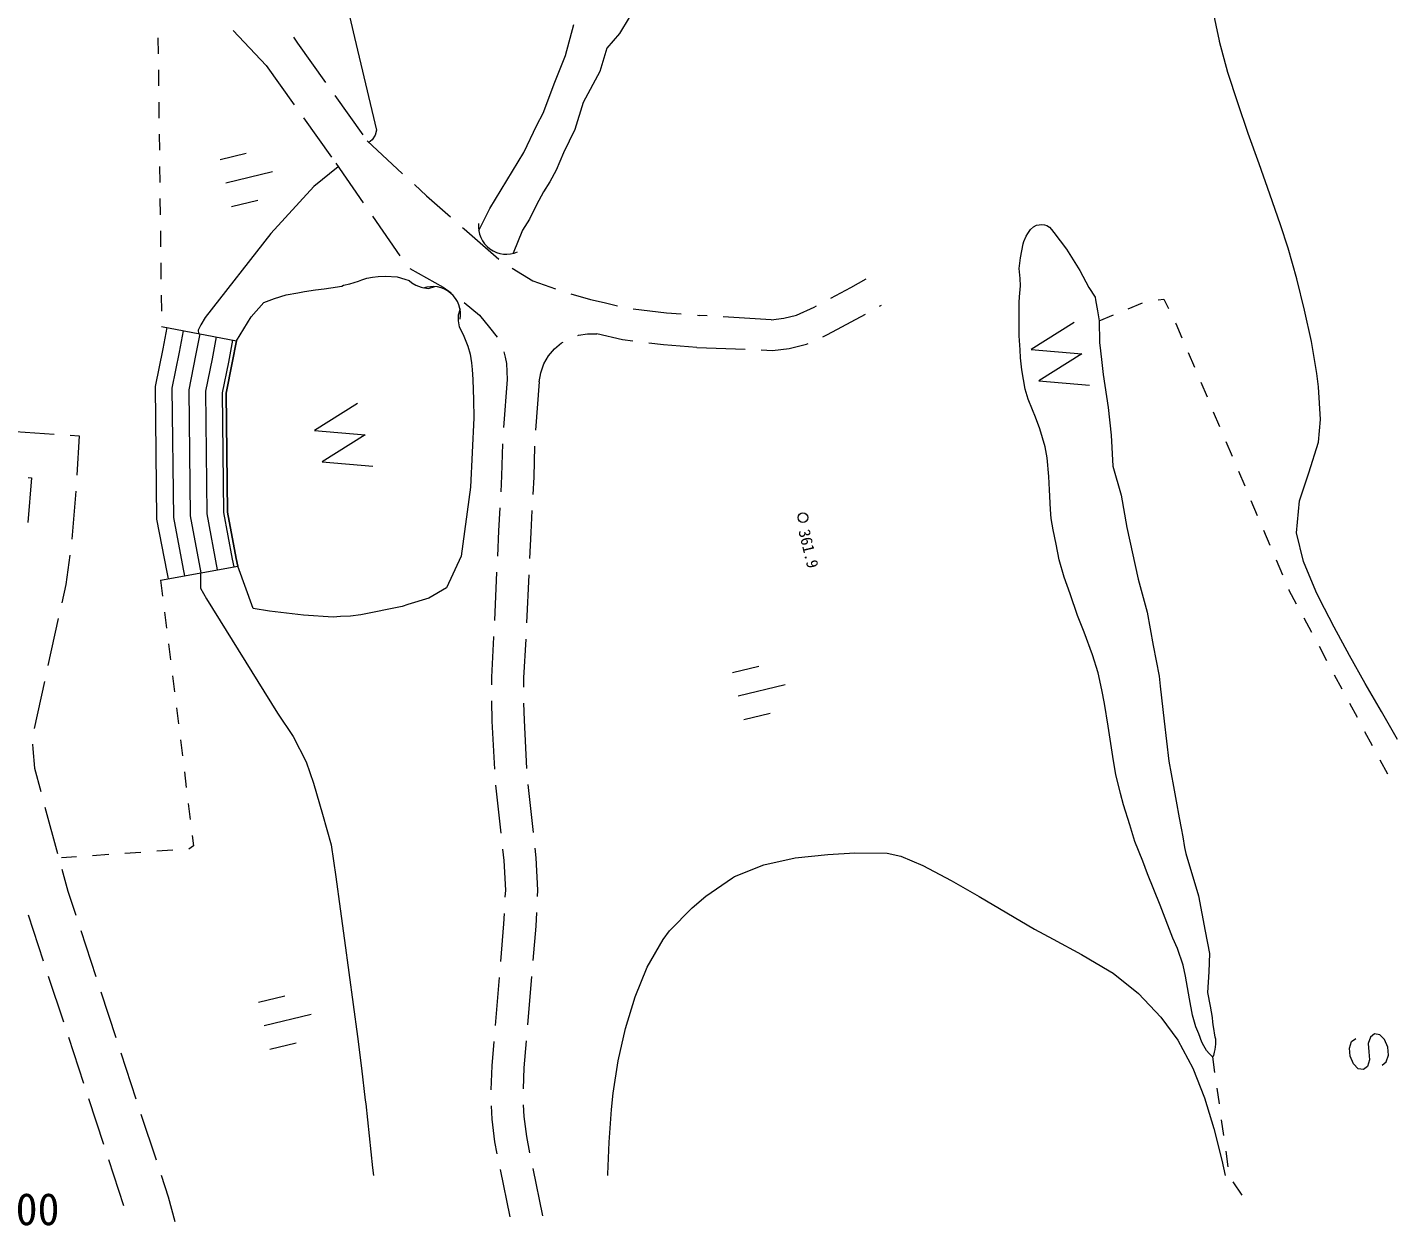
# Model space of a CAD drawing. Header units: millimetres. Extents: x -2078669 to -1085629, y -5987148 to 310365.
# Drawn here: x -1608933 to -1502962, y -3127087 to -3034001 of the extents above; entities that cross this region are included whole.
import ezdxf
from ezdxf.enums import TextEntityAlignment as Align

# ---------------------------------------------------------------- set-up
doc = ezdxf.new("R2010")
doc.units = ezdxf.units.MM
doc.header["$LTSCALE"] = 500
doc.layers.add('D-BGD', color=7, linetype='Continuous', lineweight=13)
doc.layers.add('D-TTL-TXT', color=7, linetype='Continuous', lineweight=13)
doc.styles.add('MS ゴシック', font='MS Gothic.ttf')

# ---------------------------------------------------------------- blocks, each defined once
blk = doc.blocks.new('河川平面')
at = {"layer": 'D-BGD', "linetype": 'Continuous'}
for p, q in [((1712181.586074307, -2782307.649444633, 362853.9803879771), (1712198.123963296, -2783557.097454526, 362859.9803876528)), ((1720578.352291311, -2784465.178117033, 361729.9804487287), (1718015.266758793, -2781748.479560877, 362063.9804306761)), ((1722717.332024299, -2782277.067130428, 361756.9804472693), (1723031.236690672, -2782726.253982377, 361729.9804487287)), ((1723031.236690672, -2782726.253982377, 361729.9804487287), (1725205.106987054, -2785780.948797736, 361677.9804515392)), ((1712213.296526555, -2784806.914090842, 362865.9803873285), (1712228.469089814, -2786056.730727172, 362870.9803870583)), ((1720578.352291311, -2784465.178117033, 361729.9804487287), (1722754.08626306, -2787518.637329882, 361677.9804515392)), ((1725929.853294662, -2786799.635511425, 361659.9804525121), (1728104.590567117, -2789854.828676433, 361607.9804553227)), ((1712244.508629152, -2787307.045713153, 362876.980386734), (1712259.681192414, -2788556.862349497, 362882.9803864097)), ((1723478.832570671, -2788537.324043586, 361659.9804525121), (1725654.566542428, -2791590.783256435, 361607.9804553227)), ((1712274.85375567, -2789806.678985812, 362888.9803860855), (1712290.893295008, -2791056.993971793, 362894.9803857611)), ((1728435.943935037, -2790319.812450693, 361599.9804557551), (1731183.765769103, -2792871.642901206, 361557.9804580251)), ((1712306.06585827, -2792306.810608123, 362900.9803854369), (1712321.238421529, -2793556.627244454, 362906.9803851125)), ((1717003.408672019, -2791768.063846119), (1719043.559854602, -2791272.904603297)), ((1725991.729296444, -2792063.720081839, 361599.9804557551), (1728125.834337075, -2795147.461827721, 361580.980456782)), ((1717445.417615567, -2793589.653732469), (1721089.594087543, -2792703.901893219)), ((1712337.776310518, -2794806.075254347, 362912.9803847883), (1712352.948873777, -2796055.891890678, 362918.9803844639)), ((1717887.795185548, -2795412.608944528), (1719928.444717776, -2794916.582725619)), ((1728837.53491705, -2796174.797758972, 361574.9804571063), (1730971.639957681, -2799258.53950484, 361555.9804581332)), ((1712368.121437032, -2797305.708527007, 362924.9803841396), (1712384.160976378, -2798556.023512988, 362930.9803838153)), ((1712399.333539636, -2799805.840149318, 362936.980383491), (1712414.506102892, -2801055.656785633, 362942.9803831668)), ((1712430.545642233, -2802305.971771629, 362947.9803828966), (1712445.718205492, -2803555.788407959, 362953.9803825722)), ((1787526.037183805, -2803363.458605759, 361105.9804824554), (1788644.172012104, -2802893.11368266, 361408.9804660784)), ((1754075.337228796, -2803865.033660889, 361417.9804655921), (1754230.471932586, -2803878.080540239, 361419.9804654839)), ((1754829.964418657, -2803914.710038571, 361448.9804639165), (1754230.471932586, -2803878.080540239, 361419.9804654839)), ((1768223.323035043, -2803166.795924919, 361458.980463376), (1768383.687754097, -2803074.42626983, 361459.9804633219)), ((1785290.265876862, -2804303.281475886, 360499.9805152093), (1786408.400705157, -2803832.936552786, 360802.9804988324)), ((1712460.665944945, -2804747.804100584, 362959.9803822479), (1718273.860538318, -2805851.645046932, 360509.9805146688)), ((1759814.912707747, -2804216.041847497, 361689.9804508906), (1756076.326078341, -2803989.826246787, 361508.9804606736)), ((1754031.866129322, -2806370.680600227, 361419.9804654839), (1757775.252517873, -2806514.301034173, 361591.9804561874)), ((1792197.100715269, -2806761.271855252, 361434.9804646732), (1792684.354903799, -2807912.195044235, 361421.9804653758)), ((1739292.640527948, -2808855.998390808, 361529.9804595385), (1739021.51944471, -2812596.455159424, 361544.9804587277)), ((1741790.224084422, -2809045.934433303, 361529.9804595385), (1741511.539119686, -2812785.503682597, 361544.9804587277)), ((1793172.974418055, -2809062.749606768, 361408.9804660784), (1793660.228606588, -2810213.672795722, 361396.980466727)), ((1794147.482795122, -2811364.59598469, 361383.9804674297), (1794636.102309389, -2812515.150547237, 361370.9804681323)), ((1700370.907531899, -2812849.609801696, 363133.9803728433), (1704112.900435922, -2813102.005494421, 363117.9803737081)), ((1795123.356497918, -2813666.073736206, 361357.980468835), (1795611.477662535, -2814817.495274811, 361344.9804695376)), ((1796099.230200715, -2815967.551487707, 361332.9804701863), (1796586.484389248, -2817118.474676676, 361319.9804708889)), ((1705791.222837049, -2817530.491070041, 363100.9803746269), (1705488.112275694, -2821266.401062111, 363229.9803676546)), ((1797074.605553858, -2818269.896215294, 361306.9804715915), (1797562.358092045, -2819419.952428176, 361293.9804722941)), ((1798050.479256647, -2820571.373966795, 361281.9804729427), (1798537.733445184, -2821722.297155763, 361268.9804736454)), ((1799025.485983365, -2822872.353368645, 361255.9804743481), (1799513.607147977, -2824023.774907264, 361242.9804750507)), ((1712386.920210769, -2824440.673867189, 362809.9803903553), (1718376.873092313, -2823350.783748894, 360629.9805081829)), ((1738484.224365871, -2823831.180493091, 361460.9804632679), (1738306.85995841, -2827577.085636947, 361437.980464511)), ((1740978.210294813, -2824021.355438779, 361459.9804633219), (1740800.845887359, -2827767.260582636, 361437.980464511)), ((1712386.920210769, -2824440.673867189, 362809.9803903553), (1712540.167945927, -2825681.043555145, 362844.9803884636)), ((1712693.914030743, -2826920.546267028, 362880.9803865179), (1712847.161765904, -2828160.915954984, 362915.9803846261)), ((1704438.847432303, -2827420.087118131, 363183.9803701409), (1703637.299031877, -2831084.027025004, 363160.980371384)), ((1801178.537336571, -2827379.942654836, 361255.9804743481), (1801768.989837151, -2828481.762819673, 361268.9804736454)), ((1713001.774826793, -2829400.917016518, 362951.9803826803), (1713155.022561962, -2830641.286704489, 362986.9803807886)), ((1802359.940687375, -2829582.716008436, 361281.9804729427), (1802950.393187955, -2830684.536173272, 361294.9804722401)), ((1756796.521426631, -2831620.238622958), (1758836.672609215, -2831125.079380123)), ((1703370.116231733, -2832305.340327291, 363152.9803718164), (1702569.066180953, -2835968.413258078, 363129.9803730595)), ((1713308.76864677, -2831880.789416372, 363022.9803788428), (1713462.016381935, -2833121.159104328, 363057.9803769511)), ((1757238.53037018, -2833441.828509294), (1760882.706842152, -2832556.076670045)), ((1803540.845688535, -2831786.356338108, 361307.9804715374), (1804131.298189119, -2832888.176502945, 361320.9804708348)), ((1713615.762466748, -2834360.661816211, 363092.9803750594), (1713769.010201908, -2835601.031504197, 363128.9803731136)), ((1738076.24881142, -2833819.558246468, 361279.9804730508), (1738122.350220346, -2835392.81327738, 361269.9804735913)), ((1740578.795321146, -2834008.886759319, 361278.9804731049), (1740616.86380946, -2835327.229128429, 361269.9804735913)), ((1804721.750689699, -2833989.996667781, 361333.9804701322), (1805312.203190272, -2835091.816832617, 361347.9804693755)), ((1738122.350220346, -2835392.81327738, 361269.9804735913), (1738323.801496467, -2839133.854023768, 361421.9804653758)), ((1740616.86380946, -2835327.229128429, 361269.9804735913), (1740816.949759852, -2839068.638501223, 361426.9804651056)), ((1757680.907940161, -2835264.783721367), (1759721.557472392, -2834768.757502445)), ((1805902.287064434, -2836192.271671731, 361360.9804686728), (1806492.739565007, -2837294.091836553, 361373.9804679702)), ((1713922.756286721, -2836840.53421608, 363163.9803712218), (1714076.870997962, -2838081.402253686, 363199.9803692761)), ((1807083.192065591, -2838395.912001389, 361386.9804672676), (1807673.644566171, -2839497.732166225, 361399.9804665649)), ((1714230.617082767, -2839320.90496557, 363234.9803673844), (1714383.864817939, -2840561.274653541, 363270.9803654386)), ((1738408.195958883, -2840379.629848771, 361481.9804621328), (1738805.30499064, -2844099.338964309, 361740.9804481341)), ((1740909.037826988, -2840313.06954374, 361491.9804615924), (1741311.109811989, -2844032.171129647, 361750.9804475936)), ((1703404.165745066, -2842064.511159632, 363379.9803595472), (1704387.852410215, -2845680.781202998, 363524.9803517101)), ((1714537.610902744, -2841800.777365424, 363305.9803635468), (1714690.858637909, -2843041.14705338, 363340.9803616551)), ((1705859.265687512, -2845930.244079231, 363522.9803518181), (1704682.711761668, -2846010.59773035, 363539.9803508993)), ((1708353.547988985, -2845760.717901527, 363487.9803537099), (1707106.406838253, -2845845.480990379, 363505.980352737)), ((1710846.963314382, -2845590.693374157, 363452.9803556016), (1709600.689139727, -2845675.95481266, 363469.9803546828)), ((1713341.245615847, -2845421.167196454, 363417.9803574933), (1712094.104465113, -2845505.930285306, 363434.9803565745)), ((1702107.47321569, -2850448.586642595, 363645.9803451701), (1703276.106926794, -2854011.992840182, 363627.9803461429)), ((1706188.36583453, -2851660.513403805, 363634.9803457646), (1707356.999545631, -2855223.91960139, 363615.9803467916)), ((1703664.907396563, -2855199.751664982, 363621.9803464673), (1704833.541107664, -2858763.157862568, 363603.9803474401)), ((1738677.641100682, -2855307.696308248, 361735.9804484043), (1738369.198959636, -2859042.848504225, 361607.9804553227)), ((1741194.109081409, -2855242.044065744, 361743.980447972), (1740884.799964286, -2858976.697912085, 361614.9804549443)), ((1707746.666991476, -2856412.176775827, 363609.9803471159), (1708915.300702584, -2859975.582973413, 363591.9803480887)), ((1719990.834772767, -2857224.053038717), (1722030.985955355, -2856728.893795882)), ((1720432.843716315, -2859045.642925053), (1724077.020188292, -2858159.891085804)), ((1705223.70690316, -2859950.548060931, 363597.9803477644), (1706391.473638187, -2863513.455908867, 363579.9803487373)), ((1709304.599521993, -2861162.474822126, 363585.9803484131), (1710473.233233104, -2864725.881019712, 363567.9803493859)), ((1720875.221286301, -2860868.598137112), (1722915.870818528, -2860372.571918204)), ((1794072.665147391, -2861463.682992339, 360359.9805227763), (1794245.307432395, -2862686.365075558, 360552.9805123447)), ((1794418.816693483, -2863909.545508413, 360746.9805018591), (1794591.458978491, -2865132.227591617, 360939.9804914276)), ((1706781.141084026, -2864701.713083304, 363573.9803490616), (1707949.774795129, -2868265.11928089, 363555.9803500345)), ((1710862.90067895, -2865914.138194148, 363561.9803497102), (1712031.534390046, -2869477.544391734, 363543.9803506831)), ((1794764.101263499, -2866354.909674836, 361133.9804809421), (1794938.10887423, -2867577.223131619, 361326.9804705105)), ((1708339.442240975, -2869453.37645534, 363549.9803503588), (1709507.707325646, -2873015.417327188, 363531.9803513317)), ((1795110.751159242, -2868799.905214824, 361520.9804600249), (1795284.260420319, -2870023.085647678, 361713.9804495934)), ((1738759.095084484, -2870217.670762163, 361507.9804607275), (1739502.00661533, -2873891.623801963, 361624.9804544038)), ((1741295.175975041, -2870145.990773594, 361519.9804600789), (1742038.585855527, -2873819.076837292, 361636.9804537552)), ((1795668.69900264, -2871170.273870346, 361824.9804435939), (1796369.217530363, -2872205.023416606, 361813.9804441885))]:
    blk.add_line(p, q, dxfattribs=at)
for points, elevation in [([(1726053.019815285, -2776285.367298369), (1727459.118450467, -2782307.134687982), (1729142.573274877, -2789491.817977284), (1729039.898016076, -2789871.103851716), (1728830.591163553, -2790235.23380437), (1728563.3958823, -2790439.210934123)], 361999.9804341353), ([(1808451.619820099, -2836809.888670431), (1807206.872049755, -2834641.063570934), (1805948.471022138, -2832475.9247357), (1804717.376509071, -2830303.413371912), (1803523.555503496, -2828106.189957977), (1802389.331023482, -2825885.551726108), (1802105.553311586, -2825295.661766961), (1801146.432143934, -2822991.125824033), (1800612.54011901, -2820769.536586266), (1800850.808461868, -2818288.200751459), (1801578.269672549, -2816099.5939773), (1802307.438980052, -2813727.419562278), (1802481.872874475, -2811959.12307267), (1802314.64062826, -2809440.783800986), (1802183.373140045, -2808384.910359641), (1801763.009734469, -2805905.617330627), (1801242.09003154, -2803460.797912435), (1800639.250785005, -2801038.096079947), (1799949.508498398, -2798646.181593991), (1799364.959779334, -2796833.779209572), (1798548.651913042, -2794461.387844937), (1797713.70729299, -2792101.352505374), (1796865.109415672, -2789745.003430089), (1796043.818052889, -2787381.28182625), (1795277.139719167, -2785002.815165231), (1794628.357204354, -2782599.841886385), (1794617.298411487, -2782558.882114595), (1794113.718230108, -2780124.029689371)], 361999.9804341353), ([(1726185.739433216, -2792348.25488466), (1724282.877021102, -2793872.759393638), (1720948.183813882, -2797527.019724827), (1715838.684921425, -2804048.170976638), (1715509.774153172, -2804620.37518795), (1715316.50959, -2805016.795151612), (1715318.282325153, -2805294.638361114)], 361999.9804341353), ([(1712877.225326884, -2804825.767309239), (1712548.032970667, -2806482.037844013), (1711961.330738225, -2809409.012310439), (1712080.237735825, -2819696.78902281), (1712861.03331246, -2823836.590509468), (1712966.432312321, -2824335.480299639)], 362599.9804017056), ([(1714144.242994248, -2805069.623928212), (1713818.736902326, -2806739.547720245), (1713267.124577615, -2809525.211549842), (1713377.97811138, -2819566.137831535), (1714139.250566669, -2823579.373738501), (1714243.352334331, -2824100.586546712)], 362099.9804287303), ([(1715424.913918885, -2805309.794282893), (1715094.424330471, -2806988.387835709), (1714567.934920512, -2809650.080550028), (1714675.718486917, -2819435.486640244), (1715515.288859857, -2823874.362554553)], 361699.9804503502), ([(1716705.584843522, -2805549.964637575), (1716378.7815194, -2807242.21144765), (1715868.745263412, -2809774.949550185), (1715973.458862462, -2819304.835448954), (1716792.20888187, -2823639.468801641)], 361199.9804773748), ([(1715474.329088059, -2823885.421347442), (1715486.198092858, -2825068.74673605), (1715957.910645146, -2825893.541965446), (1721470.946062742, -2834783.543577109), (1722683.133751421, -2836587.622427032), (1723689.019916604, -2838549.940570734), (1724268.996003795, -2840209.768093128), (1724962.424554697, -2842615.335836358), (1725638.513584042, -2845010.936586606), (1725986.924439005, -2847495.007679789), (1726331.649029672, -2849965.425515714), (1726671.390123856, -2852444.513112407), (1727011.131218037, -2854923.600709099), (1727342.202551442, -2857397.704809315), (1727668.290388361, -2859880.478670285), (1727985.708464504, -2862358.269034779), (1728280.803522595, -2864834.762167072), (1728313.569036575, -2865118.886105265), (1728595.0108374, -2867599.06550185), (1728849.146123693, -2870086.617427018), (1728910.978434944, -2870691.85051814)], 361999.9804341353), ([(1747128.242937211, -2870691.85051814), (1747128.152431008, -2870593.364179772), (1747215.143144052, -2868094.277958802), (1747397.706657961, -2865569.387887807), (1747538.617947486, -2864300.867555925), (1747932.05561676, -2861770.31305316), (1748494.110437405, -2859267.475929556), (1749232.154938007, -2856819.662699644), (1750173.290200764, -2854500.123146236), (1751417.867090737, -2852355.005969924), (1751923.178403558, -2851676.581029527), (1753666.709722023, -2849887.475703677), (1754735.696279352, -2848990.944873296), (1756794.614385464, -2847556.143301125), (1756947.394679795, -2847470.948357852), (1759231.996636763, -2846546.506233311), (1761681.799551461, -2846016.916769596), (1764215.294744906, -2845743.052929664), (1766300.621480661, -2845626.812086561), (1768820.938919801, -2845656.800738464), (1769883.363160491, -2845875.329010354), (1771579.566305507, -2846596.574130685), (1773795.544232541, -2847778.073663116), (1775962.984426891, -2849023.947785284), (1778115.474131773, -2850295.831189801), (1780269.261068864, -2851545.39157626), (1781697.382565042, -2852331.692221579), (1783904.690731304, -2853508.208257533), (1786057.180436186, -2854780.091662049), (1786367.994591975, -2854981.820553689), (1788332.408662489, -2856560.831849688), (1790076.662519921, -2858382.391015139), (1791388.109273752, -2860174.319272309), (1792555.920996995, -2862356.592196772), (1793465.412632057, -2864667.203436068), (1794196.114690468, -2867048.059129179), (1794819.979722838, -2869494.381211892), (1795079.554651904, -2870691.85051814)], 361999.9804341353)]:
    blk.add_lwpolyline(points, dxfattribs=dict(at, elevation=elevation))
at = {"layer": 'D-BGD', "linetype": 'Continuous', "extrusion": (-0.2412414630862336, -0.2746819007084032, 0.9307805379955215), "elevation": 686048.771781527}
blk.add_lwpolyline([(3144983.352637218, -757749.473253169), (3146253.458649379, -757787.7687268996), (3148732.369566652, -757787.7687269)], dxfattribs=at)
at = {"layer": 'D-BGD', "linetype": 'Continuous', "extrusion": (0.6594737311931199, 0.7515098692532599, 0.01809182912734477), "elevation": -950732.324645648}
blk.add_lwpolyline([(-3149590.774663505, 378792.4643880236), (-3149758.061832703, 378792.4643880232), (-3153340.320640292, 378755.4583332211)], dxfattribs=at)
at = {"layer": 'D-BGD', "linetype": 'Continuous', "extrusion": (-0.06637659339105885, -0.1623165827600724, 0.9845036692724364), "elevation": 695520.4494956738}
blk.add_lwpolyline([(2662798.082494806, -1843003.652517342), (2665767.182719197, -1843380.012569953), (2666506.086361934, -1843545.382896102)], dxfattribs=at)
at = {"layer": 'D-BGD', "linetype": 'Continuous', "extrusion": (-0.01245698865267413, -0.06738378307620613, 0.9976493618561816), "elevation": 527633.6187771213}
blk.add_lwpolyline([(2219743.496572546, -2406801.059997259), (2221505.049154371, -2407472.342439536), (2223344.002916735, -2407778.79746752)], dxfattribs=at)
at = {"layer": 'D-BGD', "linetype": 'Continuous', "extrusion": (0.06536571953106161, -0.1282022467108019, 0.9895915857809673), "elevation": 832310.0019517397}
blk.add_lwpolyline([(298907.1433818475, -3211867.075487362), (300666.8281351898, -3211832.330214276), (302054.3694337967, -3211762.839668113)], dxfattribs=at)
at = {"layer": 'D-BGD', "linetype": 'Continuous', "extrusion": (-0.03302281783258122, -0.1404950932243634, 0.9895305059887106), "elevation": 693702.5214017159}
blk.add_lwpolyline([(2339143.250109796, -2252237.654124321), (2340723.124517792, -2252295.657951321), (2341830.370247802, -2252293.085009712), (2342892.218220562, -2252295.657951326)], dxfattribs=at)
at = {"layer": 'D-BGD', "linetype": 'Continuous', "extrusion": (0.007595195374012561, -0.007268640416528705, 0.9999447384099414), "elevation": 395428.8893002506}
blk.add_lwpolyline([(1787055.97942895, -2799869.68786059), (1787495.937869166, -2799822.682012915), (1787858.564456316, -2800544.393096235)], dxfattribs=at)
at = {"layer": 'D-BGD', "linetype": 'Continuous', "extrusion": (-0.02880065063266465, -0.2183057814056404, 0.9754553338456907), "elevation": 914127.9133575968}
blk.add_lwpolyline([(2100741.068151123, -2408339.001514269), (2103342.075401028, -2408298.129097892), (2104489.378490705, -2408239.09116313)], dxfattribs=at)
at = {"layer": 'D-BGD', "linetype": 'Continuous', "extrusion": (-0.01637601264207596, 0.02423707775675637, 0.9995721035882102), "elevation": 264400.9066492454}
blk.add_lwpolyline([(109180.8570554568, 3321283.032892838), (108781.1834960738, 3321351.407070372), (105453.6461053721, 3321693.277958113)], dxfattribs=at)
at = {"layer": 'D-BGD', "linetype": 'Continuous'}
for points in [[(1783345.055261893, -2804436.624089052), (1779996.707387056, -2806537.433652079), (1783936.343829743, -2806865.374210855), (1780587.995954911, -2808966.183773867), (1784527.134047939, -2809294.991308716)], [(1727686.999511526, -2810723.7916505), (1724338.651636693, -2812824.601213512), (1728277.78972973, -2813153.408748375), (1724929.441854883, -2815254.218311386), (1728869.078297573, -2815582.158870162)], [(1806235.305304762, -2861072.954960591), (1806285.544223884, -2861703.925647466), (1806126.473281842, -2862213.428743246), (1805800.985171067, -2862464.63875791), (1805398.058503165, -2862391.051516103), (1805022.829822915, -2862010.42386782), (1804778.107120974, -2861426.835180583), (1804727.868201855, -2860795.864493707), (1804886.072167821, -2860285.863048293), (1805211.061928946, -2860035.520009701)], [(1807259.548680582, -2862110.389911496), (1807584.538441706, -2861860.046872918), (1807742.742407669, -2861350.045427489), (1807692.503488547, -2860719.074740613), (1807447.780786608, -2860135.486053391), (1807072.552106362, -2859754.858405093), (1806669.625438461, -2859681.271163286), (1806344.137327686, -2859932.481177951), (1806185.066385637, -2860441.984273715), (1806235.305304762, -2861072.954960591)]]:
    blk.add_lwpolyline(points, dxfattribs=at)
at = {"layer": 'D-BGD', "linetype": 'Continuous', "extrusion": (-0.1470092168973427, -0.07303696475393243, 0.986434940544364), "elevation": 298060.4108779666}
blk.add_lwpolyline([(3308545.745672296, 410853.9051542196), (3308596.223387422, 410853.9051542136), (3309793.266346148, 410780.802490326)], dxfattribs=at)
at = {"layer": 'D-BGD', "linetype": 'Continuous', "extrusion": (0.0160650588498507, 0.06717140707970065, 0.997612106960959), "elevation": 200133.1880103436}
blk.add_lwpolyline([(-2349496.69827057, 2342058.539646016), (-2349538.144604286, 2342031.146183948), (-2350193.015544777, 2341754.481771196), (-2350896.313916159, 2341596.777791337)], dxfattribs=at)
at = {"layer": 'D-BGD', "linetype": 'Continuous', "extrusion": (-0.007600347863239817, -0.0325626815017548, 0.9994407968888269), "elevation": 439254.3993817032}
blk.add_lwpolyline([(2341045.139516484, -2321490.705649011), (2340243.258905451, -2321580.424182716), (2338196.383348153, -2321580.424182737)], dxfattribs=at)
at = {"layer": 'D-BGD', "linetype": 'Continuous', "extrusion": (-0.02811701203398713, -0.2084014599634204, 0.9776391282673765), "elevation": 888871.9265883679}
blk.add_lwpolyline([(2113511.388009166, -2413699.421528692), (2110916.171777559, -2413842.081897757), (2109765.814422687, -2413861.103280309)], dxfattribs=at)
at = {"layer": 'D-BGD', "linetype": 'Continuous', "extrusion": (-0.1396142765495926, 0.01038966210516226, 0.99015145745733), "elevation": 85956.54373484396}
blk.add_lwpolyline([(2669900.701201136, 1974014.908387739), (2670312.864420445, 1974139.945183404), (2670811.572375819, 1974279.193472206), (2672034.743454148, 1974425.658788232)], dxfattribs=at)
at = {"layer": 'D-BGD', "linetype": 'Continuous', "extrusion": (0.003268667481808821, -0.0162164117642943, 0.9998631625389469), "elevation": 414257.3254405148}
blk.add_lwpolyline([(1115876.643510247, -3088256.466692466), (1116543.86009445, -3088437.817121409), (1115783.704661017, -3091399.874127301)], dxfattribs=at)
at = {"layer": 'D-BGD', "linetype": 'Continuous', "extrusion": (-0.139929132813145, -0.004505250005105066, 0.9901512715300389), "elevation": 127339.2258874536}
blk.add_lwpolyline([(2868344.726895027, 1681873.11266605), (2868362.542664482, 1681871.516609836), (2870851.045237977, 1681730.257205488), (2872086.040746484, 1681621.519553823)], dxfattribs=at)
at = {"layer": 'D-BGD', "linetype": 'Continuous', "extrusion": (-0.09716005368324271, -0.005960628433147628, 0.9952509205607155), "elevation": 207409.7780360513}
blk.add_lwpolyline([(2915384.902459496, 1593598.45347417), (2917793.084286158, 1593392.993847268), (2919117.388112731, 1593238.899127095)], dxfattribs=at)
at = {"layer": 'D-BGD', "linetype": 'Continuous', "extrusion": (0.01724348983824465, 0.03693253930145331, 0.9991689795019384), "elevation": 288092.9085493212}
blk.add_lwpolyline([(-2733795.293956211, 1845218.316846709), (-2734046.511538195, 1845120.180621782), (-2735256.456296283, 1848383.210099626)], dxfattribs=at)
at = {"layer": 'D-BGD', "linetype": 'Continuous', "extrusion": (-0.6128565017875943, 0.02425640033896185, 0.7898218376692737), "elevation": -848447.6963717435}
blk.add_lwpolyline([(2747869.065033389, 1681986.592957858), (2749646.095520471, 1681952.353997052), (2751618.806037839, 1681932.788876583)], dxfattribs=at)
at = {"layer": 'D-BGD', "linetype": 'Continuous', "extrusion": (-0.6263406593852667, 0.02487107720815987, 0.7791526217111352), "elevation": -879049.1440190584}
blk.add_lwpolyline([(2747720.509346715, 1669362.204633108), (2749439.878901112, 1669330.298274221), (2751470.296855294, 1669311.154458876)], dxfattribs=at)
at = {"layer": 'D-BGD', "linetype": 'Continuous', "extrusion": (0.1431147435204696, -0.03763140942049576, 0.9889904181599019), "elevation": 709514.7703078322}
blk.add_lwpolyline([(-2296045.603485562, -2287236.891626848), (-2298330.25485676, -2287500.441508769), (-2299779.406262624, -2287561.260712259)], dxfattribs=at)
at = {"layer": 'D-BGD', "linetype": 'Continuous', "extrusion": (-0.1200086187189928, -0.0521863377976133, 0.9914002812085706), "elevation": 289543.4082947763}
blk.add_lwpolyline([(3308622.33717802, 566820.1822532178), (3308665.937634371, 566820.1822532187), (3309868.401982551, 566919.5217418091)], dxfattribs=at)
at = {"layer": 'D-BGD', "linetype": 'Continuous', "extrusion": (-0.2202784500587043, -0.02265431603436895, 0.9751739262330337), "elevation": 33644.5076800157}
blk.add_lwpolyline([(2991813.643130649, 1484018.536349838), (2991864.995874469, 1484011.31114604), (2994922.783290283, 1483521.788530566), (2995520.744218376, 1483455.856766297)], dxfattribs=at)
at = {"layer": 'D-BGD', "linetype": 'Continuous', "extrusion": (-0.2493540606978652, -0.02181685328119692, 0.9681666061822172), "elevation": -22416.35532550921}
blk.add_lwpolyline([(2969973.376916318, 1530653.444468093), (2972973.256598173, 1530213.983547532), (2973688.153281472, 1530146.066859823)], dxfattribs=at)
at = {"layer": 'D-BGD', "linetype": 'Continuous', "extrusion": (-0.01770353227349077, 0.02611089416969492, 0.9995022792123591), "elevation": 258570.6022441711}
blk.add_lwpolyline([(176807.3838483337, 3326341.482094531), (177179.8811675217, 3327070.560056574), (177611.4654349119, 3327070.560056601)], dxfattribs=at)
at = {"layer": 'D-BGD', "linetype": 'Continuous', "extrusion": (0.6463835858157457, 0.2082725094729526, 0.7340373435907859), "elevation": 775850.8258975889}
blk.add_lwpolyline([(-3232508.024723235, -303231.8327282278), (-3234276.111545107, -303122.866443825), (-3236254.51366398, -303136.1191000419)], dxfattribs=at)
at = {"layer": 'D-BGD', "linetype": 'Continuous', "extrusion": (-0.6514646872299324, 0.02741047273088114, 0.7581836369093414), "elevation": -936690.6616602147}
blk.add_lwpolyline([(2774699.14590569, 1644179.396692571), (2775521.06220883, 1644165.593882048), (2778444.781692444, 1644010.695675025)], dxfattribs=at)
at = {"layer": 'D-BGD', "linetype": 'Continuous', "extrusion": (-0.6284382912647314, 0.02520508166667679, 0.7774509746154037), "elevation": -884961.5326087412}
blk.add_lwpolyline([(2778175.692820676, 1669315.466826898), (2779231.490145833, 1669297.977181747), (2781921.190606084, 1669150.110181899)], dxfattribs=at)
at = {"layer": 'D-BGD', "linetype": 'Continuous', "extrusion": (-0.4472690820512132, 0.005946813965896785, 0.8943796753307401), "elevation": -471106.446183873}
blk.add_lwpolyline([(2836925.202441884, 1750274.834763237), (2838797.771157538, 1750129.521227045), (2840669.086696113, 1750075.866998286)], dxfattribs=at)
at = {"layer": 'D-BGD', "linetype": 'Continuous', "extrusion": (-0.4281743785634246, 0.004491953284127777, 0.9036849693878496), "elevation": -431458.869106792}
blk.add_lwpolyline([(2841803.050571857, 1754970.784772496), (2843895.176827497, 1754802.63824653), (2845545.400317838, 1754748.924772963)], dxfattribs=at)
at = {"layer": 'D-BGD', "linetype": 'Continuous', "extrusion": (0.4258741071797299, 0.1354150583079563, 0.8945915307095863), "elevation": 665762.4997562515}
blk.add_lwpolyline([(-3254595.669191635, -519255.816202889), (-3256363.745035876, -519273.7179086341), (-3258344.426357734, -519190.9225195575)], dxfattribs=at)
at = {"layer": 'D-BGD', "linetype": 'Continuous'}
for points in [[(1737098.179872566, -2797282.890448984, 360499.9805152093), (1737963.330094131, -2795577.13117563, 360429.9805189928), (1740603.966936202, -2791224.024897786, 360439.9805184522), (1741610.363156279, -2789091.944681811, 360349.9805233167), (1742088.9842515, -2788179.025335794, 360339.9805238572), (1742999.332167751, -2785772.582742286, 360359.9805227763), (1743836.905804142, -2783693.407458561, 360349.9805233167), (1744474.394007381, -2781280.067839441, 360239.9805292622)], [(1748774.823819907, -2780741.550061616, 360129.9805352076), (1748021.224050233, -2781992.384645662, 360149.9805341266), (1747055.863757608, -2783109.962056696, 360209.9805308836), (1746496.749627651, -2784945.497671092, 360269.9805276407), (1745196.943411678, -2787347.226838744, 360209.9805308836), (1744546.623680416, -2789441.763476555, 360179.9805325051), (1743683.657058628, -2791264.121336635, 360149.9805341266), (1743099.766240206, -2792600.972593181, 360169.9805330457), (1742612.475384206, -2793508.908442708, 360189.9805319646), (1742119.314664138, -2794286.592448279, 360219.9805303431), (1741585.875107538, -2795294.879162858, 360259.9805281812), (1741037.279629156, -2796409.797471166, 360339.9805238572), (1740486.911415624, -2797246.87256997, 360339.9805238572), (1739772.833391559, -2799051.004540914, 360519.9805141283)], [(1786998.451320485, -2817846.068572657, 360509.9805146688), (1787431.170751125, -2820343.998355421, 360539.9805130474), (1788321.397818194, -2824373.687416381, 360489.9805157498), (1789005.745743692, -2826935.516285927, 360449.9805179118), (1789486.592042409, -2829530.316101744, 360449.9805179118), (1789930.781130536, -2831907.961033521, 360449.9805179118), (1790015.629847513, -2832683.396800965, 360459.9805173713), (1790342.398619699, -2835385.714578096, 360489.9805157498), (1790680.496255387, -2838509.780665971, 360549.9805125069), (1791045.090193679, -2840484.108608432, 360569.9805114258), (1791253.088296695, -2841607.156536236, 360579.9805108854), (1791495.354578193, -2842911.383072781, 360599.9805098044), (1791645.875117097, -2843713.033554865, 360599.9805098044), (1791768.20277389, -2844383.134960809, 360579.9805108854), (1791922.409577081, -2845198.438700166, 360549.9805125069), (1792015.452551876, -2845678.691736572, 360529.9805135879), (1792984.464556856, -2848969.332170001, 360509.9805146688), (1793519.513020008, -2851710.631551474, 360489.9805157498), (1793843.763483437, -2853454.15135262, 360389.9805211548), (1793801.70039444, -2854871.765714542, 360389.9805211548), (1793690.960154484, -2856469.056020683, 360419.9805195333), (1793892.882961117, -2857542.474415914, 360419.9805195333), (1794048.181564197, -2858416.077448626, 360379.9805216952), (1794094.394903125, -2858777.137433923, 360369.9805222357), (1794126.954984794, -2859141.883683512, 360369.9805222357), (1794182.043516814, -2859427.304853904, 360369.9805222357), (1794215.014463098, -2859630.806480686, 360369.9805222357), (1794275.086491609, -2859907.557890296, 360369.9805222357), (1794305.668405807, -2860075.083241778, 360369.9805222357), (1794308.73837316, -2860330.603433239, 360369.9805222357), (1794316.997269321, -2860496.831552522, 360369.9805222357), (1794262.6543109, -2860892.365148613, 360359.9805227763), (1794213.705713587, -2861117.984361143, 360359.9805227763), (1794149.806626813, -2861369.612855991, 360359.9805227763), (1794072.665147391, -2861463.682992339, 360359.9805227763), (1793819.058485071, -2861202.563007466, 360369.9805222357), (1793626.140148192, -2860976.327498014, 360379.9805216952), (1793405.028929199, -2860618.54291238, 360399.9805206143), (1793255.66482852, -2860336.602573973, 360409.9805200738), (1793011.75508853, -2859677.354528595, 360419.9805195333), (1792796.038230652, -2859149.655559401, 360429.9805189928), (1792544.075026815, -2858243.557083345, 360479.9805162903), (1792291.841752338, -2856956.670068365, 360489.9805157498), (1791991.211539156, -2855192.124481362, 360499.9805152093), (1791798.639428566, -2854343.233498783, 360509.9805146688), (1791371.508274031, -2853059.621883451, 360509.9805146688), (1790997.757554693, -2852244.999079358, 360519.9805141283), (1790016.929665935, -2849697.298970043, 360529.9805135879), (1789029.615616184, -2847261.213950947, 360529.9805135879), (1788674.91251522, -2846272.990498989, 360529.9805135879), (1788056.160256005, -2844740.820356164, 360549.9805125069), (1787669.988873265, -2843446.149947972, 360579.9805108854), (1787177.802193735, -2841894.456683827, 360629.9805081829), (1786928.228021989, -2841024.334483085, 360669.9805060209), (1786584.724507871, -2839535.037641186, 360689.98050494), (1786390.17422981, -2838488.925760501, 360709.9805038589), (1785969.12988897, -2835790.088815339, 360709.9805038589), (1785699.492454608, -2834031.823957027, 360669.9805060209), (1785497.569647972, -2832958.40556181, 360629.9805081829), (1785197.004073121, -2831655.270825158, 360579.9805108854), (1784768.986551008, -2830232.737605088, 360559.9805119664), (1784108.593584721, -2828492.082338977, 360559.9805119664), (1783597.153854503, -2827194.612034093, 360549.9805125069), (1783018.474999504, -2825512.461493643, 360529.9805135879), (1782556.664801866, -2824208.915892362, 360539.9805130474), (1782181.757644299, -2822874.582944578, 360559.9805119664), (1781934.302434003, -2821659.648480197, 360589.9805103449), (1781721.320834503, -2820545.27031319, 360599.9805098044), (1781562.335967136, -2819658.01402319, 360599.9805098044), (1781509.571828868, -2818947.158277777, 360599.9805098044), (1781417.902241922, -2817441.138211278, 360599.9805098044), (1781367.257065104, -2816385.470202225, 360599.9805098044), (1781240.703002734, -2814940.138461158, 360569.9805114258), (1781084.107167454, -2814088.858446487, 360569.9805114258), (1780672.131934692, -2812698.615237427, 360579.9805108854), (1780327.190394392, -2811773.674575314, 360579.9805108854), (1780095.431247164, -2811213.685595097, 360579.9805108854), (1779776.293556886, -2810384.317733839, 360589.9805103449), (1779543.85347439, -2809604.784837475, 360599.9805098044), (1779280.972271664, -2808115.693427897, 360579.9805108854), (1779179.194897759, -2807169.046044665, 360569.9805114258), (1779138.58135225, -2806557.449364411, 360549.9805125069), (1779080.563646853, -2805474.474840826, 360529.9805135879), (1779066.575680612, -2804635.961715829, 360509.9805146688), (1779066.035539323, -2803874.384637965, 360529.9805135879), (1779078.467720039, -2802889.577379649, 360519.9805141283), (1779104.412364032, -2802443.117018786, 360519.9805141283), (1779167.3604449, -2801591.156068836, 360539.9805130474), (1779151.458949528, -2801016.832896082, 360539.9805130474), (1779075.27999333, -2800246.380625115, 360539.9805130474), (1779181.576878076, -2799419.33715762, 360549.9805125069), (1779384.062860631, -2798324.622905912, 360539.9805130474), (1779439.086754316, -2798148.633225968, 360539.9805130474), (1779619.995292414, -2797733.576508543, 360549.9805125069), (1779730.929447377, -2797520.518753394, 360549.9805125069), (1779941.328099784, -2797214.688094095, 360539.9805130474), (1780186.200363, -2797009.413732142, 360529.9805135879), (1780427.18092961, -2796871.108424326, 360529.9805135879), (1780837.870447484, -2796818.819789027, 360529.9805135879), (1781046.15013845, -2796857.801393353, 360529.9805135879), (1781218.453554109, -2796899.172029772, 360529.9805135879)], [(1781218.453554109, -2796899.172029772, 360529.9805135879), (1781421.544316273, -2797027.445706278, 360529.9805135879), (1781586.064338739, -2797202.754450957, 360529.9805135879), (1781765.329418345, -2797432.6762247, 360529.9805135879), (1782751.833256172, -2798726.395626978, 360549.9805125069), (1783793.220193709, -2800386.158511044, 360519.9805141283), (1784490.616596849, -2801721.313188084, 360519.9805141283), (1784967.518077942, -2802456.816345302, 360519.9805141283), (1785009.158785007, -2802665.301468575, 360519.9805141283), (1785165.754620287, -2803516.58148326, 360509.9805146688), (1785290.265876862, -2804303.281475886, 360499.9805152093), (1785288.827850684, -2804867.637655658, 360489.9805157498), (1785303.637546171, -2805383.661535057, 360489.9805157498), (1785304.588552077, -2805983.993990143, 360489.9805157498), (1785378.583908493, -2806637.847674415, 360499.9805152093), (1785482.955746805, -2807539.849021537, 360509.9805146688), (1785586.03035291, -2808464.173386728, 360509.9805146688), (1785983.865308131, -2811022.791494939, 360529.9805135879), (1786202.846048364, -2813190.2432066, 360529.9805135879), (1786350.555173243, -2815582.016898578, 360549.9805125069), (1786998.451320485, -2817846.068572657, 360509.9805146688)], [(1735642.629636953, -2803366.825793937, 360549.9805125069), (1735501.178206142, -2803873.769047939, 360549.9805125069), (1735485.200555116, -2804302.889887252, 360539.9805130474), (1735569.573769132, -2804778.159427153, 360539.9805130474), (1735875.674499077, -2805369.346618515, 360539.9805130474), (1736249.219786104, -2806264.591734003, 360539.9805130474), (1736436.127464943, -2806902.608561232, 360539.9805130474), (1736541.115600179, -2807562.74297418, 360549.9805125069), (1736586.918074489, -2808085.047582269, 360549.9805125069), (1736640.774012642, -2808854.202621037, 360569.9805114258), (1736701.245388457, -2810434.564270257, 360589.9805103449), (1736710.109064228, -2811823.780317754, 360599.9805098044), (1736468.131422458, -2817221.17262009, 360629.9805081829), (1735731.36111944, -2822576.372556779, 360559.9805119664), (1734598.874822639, -2825028.142121633, 360609.9805092639), (1733221.257709302, -2825839.542647085, 360579.9805108854), (1731597.611894522, -2826336.507390783, 360579.9805108854), (1731140.773676052, -2826489.146891136, 360559.9805119664), (1727936.560779745, -2827127.205322064, 360539.9805130474), (1727141.19102633, -2827246.733082151, 360529.9805135879), (1726355.993698212, -2827268.299009264, 360529.9805135879), (1725789.043054037, -2827311.507019182, 360529.9805135879), (1723494.755692045, -2827169.222341811, 360529.9805135879), (1720856.066931045, -2826863.574080191, 360579.9805108854), (1719565.429013437, -2826640.743247074, 360609.9805092639), (1718376.873092313, -2823350.783748894, 360629.9805081829), (1718254.340003209, -2822761.304654374, 360629.9805081829), (1717572.662697752, -2819151.385736681, 360599.9805098044), (1717468.42460166, -2809921.66606544, 360519.9805141283), (1717942.073717708, -2807552.561617803, 360509.9805146688), (1718273.860538318, -2805851.645046932, 360509.9805146688), (1719412.281337515, -2803991.538176397, 360609.9805092639), (1720413.617905451, -2802871.571733271, 360609.9805092639), (1721238.002270214, -2802561.103803782, 360579.9805108854), (1722145.397978466, -2802286.8175819, 360579.9805108854), (1723037.637764939, -2802119.162953746, 360599.9805098044), (1723553.867076652, -2802023.730946856, 360599.9805098044), (1724407.536123411, -2801903.11138689, 360599.9805098044), (1725088.696322208, -2801821.743501902, 360589.9805103449), (1725603.628401722, -2801748.634513053, 360589.9805103449), (1726463.578177171, -2801597.022174263, 360589.9805103449), (1726587.754724771, -2801541.52277763, 360589.9805103449), (1727077.974754144, -2801431.140281267, 360589.9805103449), (1727761.934849654, -2801224.504048786, 360579.9805108854), (1728018.957705622, -2801118.488751993, 360559.9805119664), (1728411.215902046, -2800997.933830356, 360539.9805130474), (1728841.839405872, -2800910.966151941, 360539.9805130474), (1729288.505199056, -2800856.288484535, 360539.9805130474), (1729850.47234674, -2800821.750235398, 360539.9805130474), (1730760.732590033, -2800883.606516388, 360539.9805130474), (1731355.670684008, -2801052.569894049, 360569.9805114258), (1731680.343529374, -2801169.990209987, 360569.9805114258), (1731906.849109471, -2801357.860412061, 360589.9805103449), (1732206.604472396, -2801518.629531896, 360599.9805098044), (1732425.94295623, -2801598.570908028, 360609.9805092639), (1732621.661189822, -2801699.538070002, 360609.9805092639), (1732723.30928706, -2801723.36375255, 360609.9805092639), (1732893.22367063, -2801728.758113669, 360619.9805087234), (1733189.498201575, -2801795.251664835, 360639.9805076424), (1733682.312695355, -2801640.223132405, 360639.9805076424)], [(1735969.123214324, -2802867.051939669, 361428.9804649975), (1737164.551198846, -2803849.479379742, 361459.9804633219), (1737928.64658548, -2804807.737214427, 361459.9804633219), (1738538.817015499, -2805570.247505, 361451.9804637543)], [(1759814.912707747, -2804216.041847497, 361689.9804508906), (1760780.196844729, -2804101.908448528, 361699.9804503501), (1761784.257153731, -2803860.117669976, 361429.9804649434), (1763141.529416491, -2803244.640810432, 361439.9804644029), (1763336.157001927, -2803140.823192812, 361440.9804643489)], [(1717981.27227166, -2805798.804753025, 360499.9805152093), (1717649.485451048, -2807499.721323881, 360499.9805152093), (1717174.539102803, -2809891.148789588, 360509.9805146688), (1717279.868998781, -2819179.167754155, 360589.9805103449), (1717955.265575551, -2822820.079450672, 360619.9805087234), (1718082.782161146, -2823400.888784437, 360619.9805087234)], [(1718273.860538318, -2805851.645046932, 360509.9805146688), (1717942.073717708, -2807552.561617803, 360509.9805146688), (1717468.42460166, -2809921.66606544, 360519.9805141283), (1717572.662697752, -2819151.385736681, 360599.9805098044), (1718254.340003209, -2822761.304654374, 360629.9805081829), (1718376.873092313, -2823350.783748894, 360629.9805081829)], [(1741790.224084422, -2809045.934433303, 361529.9804595385), (1741912.357826219, -2808331.803288213, 361519.9804600789), (1742153.479186804, -2807651.464818666, 361499.98046116), (1742512.290933988, -2807027.242042689, 361479.980462241), (1742973.842578309, -2806485.14424263, 361459.9804633219), (1743529.464358971, -2806020.187921981, 361449.9804638625), (1743657.279620559, -2805948.325159848, 361445.9804640787)], [(1759022.802229763, -2806561.264295006, 361649.9804530526), (1759900.636274984, -2806595.254082108, 361689.9804508906), (1761199.673882727, -2806442.279872791, 361699.9804503501), (1762553.735384163, -2806113.315983518, 361429.9804649434), (1762684.36993396, -2806054.608128993, 361430.9804648894)], [(1702428.537597248, -2837184.09559951, 363294.9803641414), (1702450.54369953, -2837553.156186255, 363289.9803644116), (1702583.173058276, -2839048.117459894, 363259.9803660331), (1703075.937956924, -2840859.665795906, 363331.9803621416)], [(1741446.000783072, -2845272.370007918, 361837.9804428913), (1741527.313502206, -2846023.85798517, 361889.9804400807), (1741668.536466088, -2848527.246767367, 361909.9804389997), (1741643.117178799, -2849010.919006052, 361904.98043927)], [(1738937.963659912, -2845339.40811938, 361827.9804434318), (1739033.686280669, -2846228.363738887, 361889.9804400807), (1739164.261316309, -2848529.548126501, 361909.9804389997), (1739134.213079564, -2849077.458767849, 361903.980439324)], [(1738056.620718751, -2865277.422076738, 361465.9804629976), (1738108.044234887, -2866319.696274959, 361459.9804633219), (1738324.365872382, -2868070.383172368, 361439.9804644029), (1738511.291790986, -2868993.308740935, 361468.9804628355)], [(1740554.363308966, -2865210.23369884, 361465.9804629976), (1740597.98519214, -2866101.537263969, 361459.9804633219), (1740793.691908414, -2867667.359288345, 361439.9804644029), (1741047.871031194, -2868920.761776279, 361479.980462241)]]:
    blk.add_polyline3d(points, dxfattribs=at)
blk.add_circle((1762272.577757514, -2819585.295450589, 361879.9804406212), 374.999979731494, dxfattribs=at)
for centre, radius, start, end in [((1739240.702625936, -2796961.79906129), 2165.047515251065, 173.8504629165451, 293.8519184884823), ((1733524.351137022, -2803805.637184079), 2165.047515251063, 350.0904623957081, 110.0919179406455)]:
    blk.add_arc(centre, radius, start, end, dxfattribs=at)
at = {"layer": 'D-BGD', "linetype": 'Continuous', "style": 'MS ゴシック'}
blk.add_text('361.9', height=900, rotation=283.66942145203, dxfattribs=at).set_placement((1761920.070052872, -2820620.886568875))

msp = doc.modelspace()

# ---------------------------------------------------------------- block references
at = {"layer": 'D-BGD'}
msp.add_blockref('河川平面', (-3310965.811631768, -252499.8234242629), dxfattribs=at)

# ---------------------------------------------------------------- texts
at = {"layer": 'D-TTL-TXT', "style": 'MS ゴシック'}
msp.add_text('S=1:200', height=2500, dxfattribs=at).set_placement((-1612386.822577464, -3127796.269481101), align=Align.BOTTOM_CENTER)

doc.saveas('drawing.dxf')
